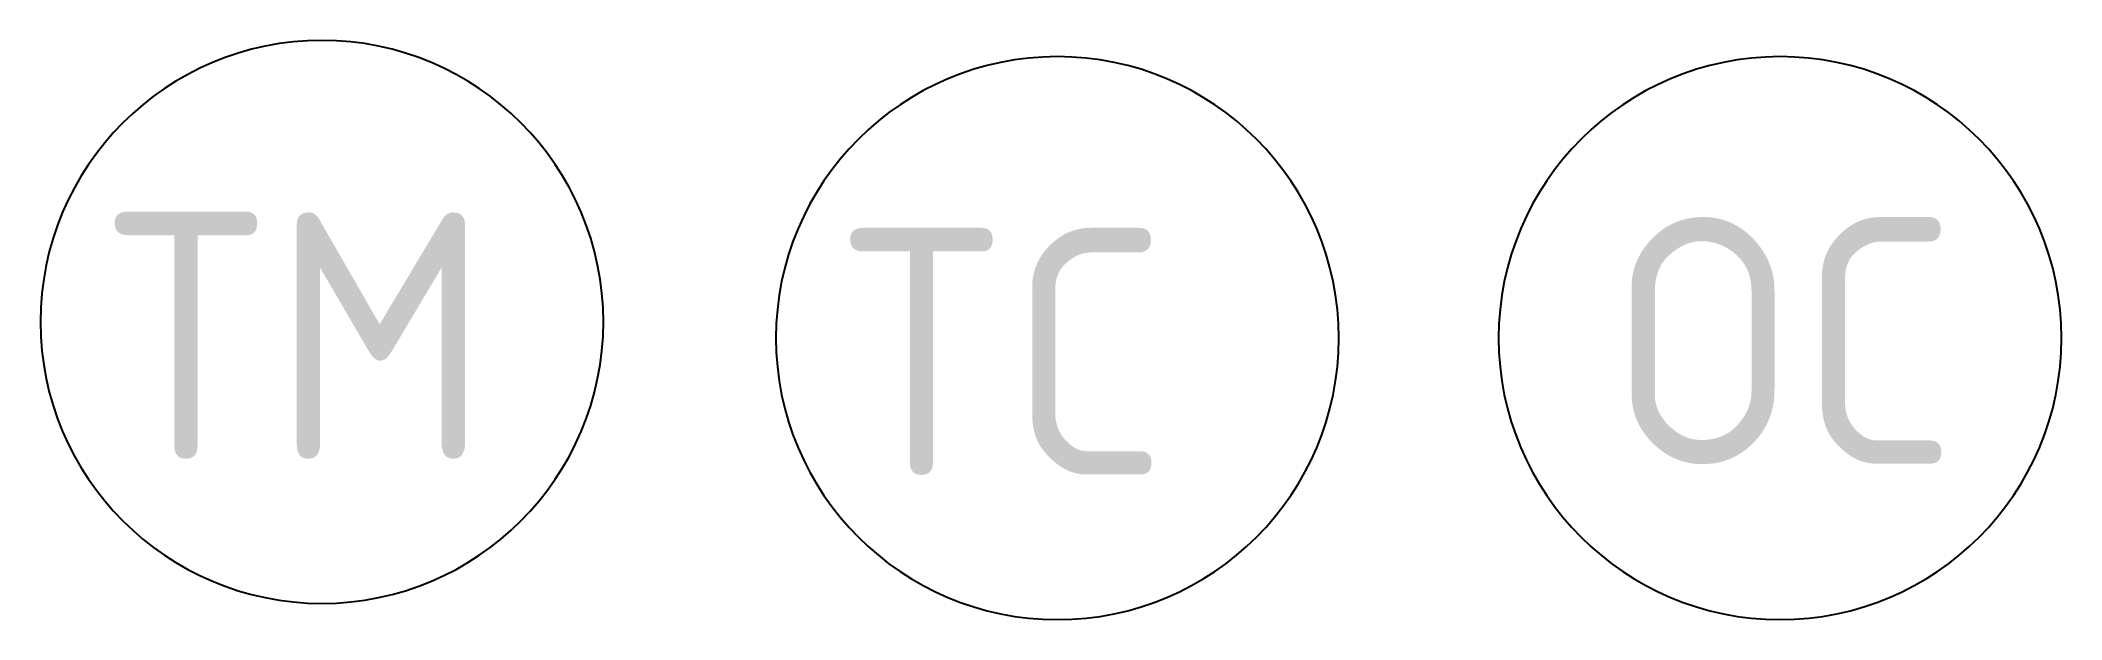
# Model space of a CAD drawing. Header units: metres. Extents: x 179 to 200.5, y 137.5 to 143.7.
import ezdxf

# ---------------------------------------------------------------- set-up
doc = ezdxf.new("R2010")
doc.units = ezdxf.units.M
doc.layers.get('0').update_dxf_attribs({"color": 6})
doc.styles.add('ISOCP', font='isocp.shx', dxfattribs={"height": 1.75})

# ---------------------------------------------------------------- blocks, each defined once
blk = doc.blocks.new('OPTUS_CABLE_POWER_SUPPLY')
blk.add_lwpolyline([(-3, 0, 1), (3, 0, 1)], format="xyb", close=True)
at = {"style": 'ISOCP'}
blk.add_text('TM', height=2.625, dxfattribs=at).set_placement((-2.378, -1.458))
blk = doc.blocks.new('TELSTRA_CABLE_POWER_SUPPLY')
blk.add_lwpolyline([(-3, 0, 1), (3, 0, 1)], format="xyb", close=True)
at = {"style": 'ISOCP'}
blk.add_text('TC', height=2.625, dxfattribs=at).set_placement((-2.378, -1.458))
blk = doc.blocks.new('TELSTRA_MICROCELL_TRANSCEIVER')
blk.add_lwpolyline([(-3, 0, 1), (3, 0, 1)], format="xyb", close=True)
at = {"style": 'ISOCP'}
blk.add_text('OC', height=2.625, dxfattribs=at).set_placement((-1.835, -1.343))

msp = doc.modelspace()

# ---------------------------------------------------------------- block references
for name, p in [('OPTUS_CABLE_POWER_SUPPLY', (181.974, 140.672)), ('TELSTRA_CABLE_POWER_SUPPLY', (189.813, 140.499)), ('TELSTRA_MICROCELL_TRANSCEIVER', (197.516, 140.499))]:
    msp.add_blockref(name, p)

doc.saveas('drawing.dxf')
